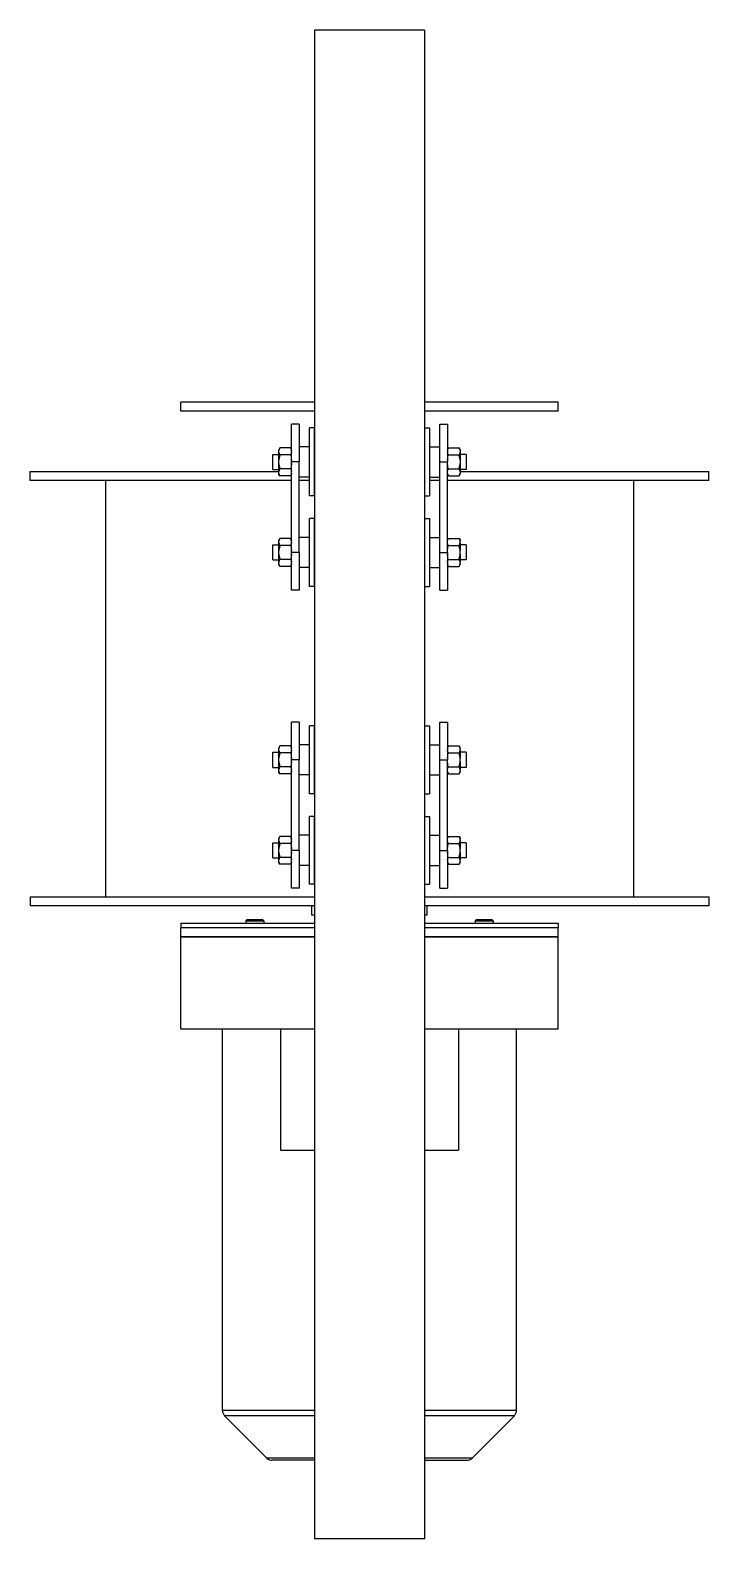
# Model space of a CAD drawing. Extents: x -8712 to 1826, y -2785 to 399.
# Drawn here: x -3389 to -2939, y -1346 to -346 of the extents above; entities that cross this region are included whole.
import ezdxf

# ---------------------------------------------------------------- set-up
doc = ezdxf.new("R2010")
doc.units = 0
doc.layers.get('0').update_dxf_attribs({"linetype": 'CONTINUOUS'})

msp = doc.modelspace()

# ---------------------------------------------------------------- linework, layer by layer
at = {"color": 1}
for p, q in [((-3127.52299, -345.718568), (-3200.52299, -345.718568)), ((-3200.52299, -345.718568), (-3200.52299, -1345.718568)), ((-3127.52299, -345.718568), (-3127.52299, -1345.718568)), ((-3200.52299, -592.187649), (-3289.02299, -592.187649)), ((-3289.02299, -598.187649), (-3289.02299, -592.187649)), ((-3200.52299, -598.187649), (-3289.02299, -598.187649)), ((-3039.02299, -592.187649), (-3127.52299, -592.187649)), ((-3039.02299, -598.187649), (-3127.52299, -598.187649)), ((-3039.02299, -598.187649), (-3039.02299, -592.187649)), ((-3210.718519, -606.907326), (-3215.718519, -606.907326)), ((-3215.718519, -631.907326), (-3215.718519, -606.907326)), ((-3210.718519, -606.907326), (-3210.718519, -631.907326)), ((-3200.718519, -609.407326), (-3203.718519, -609.407326)), ((-3203.718519, -631.907326), (-3203.718519, -609.407326)), ((-3200.718519, -609.407326), (-3200.718519, -654.407326)), ((-3127.327462, -609.407326), (-3124.327462, -609.407326)), ((-3127.327462, -631.907326), (-3127.327462, -609.407326)), ((-3124.327462, -609.407326), (-3124.327462, -654.407326)), ((-3117.327462, -606.907326), (-3112.327462, -606.907326)), ((-3117.327462, -631.907326), (-3117.327462, -606.907326)), ((-3112.327462, -606.907326), (-3112.327462, -631.907326)), ((-3200.52299, -614.907326), (-3200.718519, -614.907326)), ((-3127.52299, -614.907326), (-3127.327462, -614.907326)), ((-3228.208995, -626.907326), (-3224.118519, -626.907326)), ((-3228.208995, -636.907326), (-3228.208995, -626.907326)), ((-3224.040791, -624.046416), (-3224.118521, -624.412033)), ((-3224.118521, -625.546215), (-3224.102178, -625.639536)), ((-3223.450169, -622.66971), (-3224.118519, -623.827326)), ((-3224.118519, -624.412025), (-3224.118519, -623.827326)), ((-3224.118519, -625.546212), (-3224.118519, -624.412034)), ((-3224.118519, -630.77313), (-3224.118519, -625.546221)), ((-3224.102178, -625.639536), (-3224.001773, -626.050921)), ((-3223.95692, -629.480556), (-3224.074205, -630.316021)), ((-3223.905945, -623.621466), (-3224.040791, -624.046416)), ((-3224.001773, -626.050921), (-3223.848462, -626.4847)), ((-3223.784116, -628.593579), (-3223.95692, -629.480556)), ((-3223.712535, -623.166429), (-3223.905945, -623.621466)), ((-3223.848462, -626.4847), (-3223.633339, -626.95145)), ((-3223.546004, -627.630971), (-3223.784116, -628.593579)), ((-3223.450169, -622.66971), (-3223.712535, -623.166429)), ((-3223.633339, -626.95145), (-3223.450169, -627.288052)), ((-3223.450169, -627.288052), (-3223.546004, -627.630971)), ((-3216.386869, -622.669722), (-3223.450169, -622.669722)), ((-3216.386869, -627.288524), (-3223.450169, -627.288524)), ((-3215.718519, -623.827326), (-3216.386869, -622.66971)), ((-3216.386869, -622.66971), (-3216.124503, -623.166429)), ((-3216.203699, -626.95145), (-3216.386869, -627.288052)), ((-3216.386869, -627.288052), (-3216.291034, -627.630971)), ((-3216.291034, -627.630971), (-3216.052921, -628.593579)), ((-3215.988576, -626.4847), (-3216.203699, -626.95145)), ((-3216.124503, -623.166429), (-3215.931093, -623.621466)), ((-3216.052921, -628.593579), (-3215.880118, -629.480556)), ((-3215.835265, -626.050921), (-3215.988576, -626.4847)), ((-3215.931093, -623.621466), (-3215.796246, -624.046416)), ((-3215.880118, -629.480556), (-3215.762833, -630.316021)), ((-3215.73486, -625.639536), (-3215.835265, -626.050921)), ((-3215.796246, -624.046416), (-3215.718517, -624.412033)), ((-3215.718517, -625.546215), (-3215.73486, -625.639536)), ((-3203.718519, -621.907326), (-3210.718519, -621.907326)), ((-3124.327462, -621.907326), (-3117.327462, -621.907326)), ((-3112.327463, -624.412033), (-3112.249734, -624.046416)), ((-3112.311121, -625.639534), (-3112.327463, -625.546215)), ((-3112.327462, -623.827326), (-3111.659112, -622.66971)), ((-3112.210715, -626.050922), (-3112.311121, -625.639534)), ((-3112.283147, -630.316021), (-3112.165862, -629.480552)), ((-3112.249734, -624.046416), (-3112.114888, -623.621466)), ((-3112.057405, -626.4847), (-3112.210715, -626.050922)), ((-3112.165862, -629.480552), (-3111.99306, -628.593584)), ((-3112.114888, -623.621466), (-3111.921478, -623.166429)), ((-3111.842282, -626.95145), (-3112.057405, -626.4847)), ((-3111.99306, -628.593584), (-3111.754947, -627.630971)), ((-3111.921478, -623.166429), (-3111.659112, -622.66971)), ((-3111.659112, -627.288052), (-3111.842282, -626.95145)), ((-3111.754947, -627.630971), (-3111.659112, -627.288052)), ((-3111.659112, -622.66971), (-3111.659112, -622.66971)), ((-3111.659112, -622.669722), (-3104.595811, -622.669722)), ((-3111.659112, -627.288524), (-3104.595811, -627.288524)), ((-3104.595811, -622.66971), (-3103.927462, -623.827326)), ((-3104.333445, -623.166429), (-3104.595811, -622.66971)), ((-3104.595811, -622.66971), (-3104.595811, -622.66971)), ((-3104.595811, -627.288052), (-3104.412642, -626.95145)), ((-3104.499977, -627.630971), (-3104.595811, -627.288052)), ((-3104.261863, -628.593584), (-3104.499977, -627.630971)), ((-3104.412642, -626.95145), (-3104.197518, -626.4847)), ((-3104.140036, -623.621466), (-3104.333445, -623.166429)), ((-3104.089061, -629.480552), (-3104.261863, -628.593584)), ((-3104.197518, -626.4847), (-3104.044208, -626.050922)), ((-3104.005189, -624.046416), (-3104.140036, -623.621466)), ((-3103.971776, -630.316021), (-3104.089061, -629.480552)), ((-3104.044208, -626.050922), (-3103.943802, -625.639534)), ((-3103.92746, -624.412033), (-3104.005189, -624.046416)), ((-3103.943802, -625.639534), (-3103.92746, -625.546215)), ((-3103.927462, -623.827326), (-3103.927462, -624.412025)), ((-3103.927462, -624.412034), (-3103.927462, -625.546212)), ((-3103.927462, -625.546221), (-3103.927462, -630.77313)), ((-3099.836986, -626.907326), (-3103.927462, -626.907326)), ((-3099.836986, -626.907326), (-3099.836986, -631.907326)), ((-3389.02299, -644.187649), (-3389.02299, -638.187649)), ((-3389.02299, -644.187649), (-3389.02299, -638.187649)), ((-3389.02299, -638.187649), (-3224.118519, -638.187649)), ((-3228.208995, -636.907326), (-3224.118519, -636.907326)), ((-3224.102178, -638.175118), (-3224.118521, -638.268437)), ((-3224.118521, -639.402619), (-3224.040791, -639.768236)), ((-3224.074205, -630.316021), (-3224.118519, -630.77313)), ((-3224.118519, -633.041522), (-3224.118519, -630.77313)), ((-3224.118519, -633.041522), (-3224.074205, -633.498631)), ((-3224.118519, -638.268431), (-3224.118519, -633.041522)), ((-3224.118519, -639.402618), (-3224.118519, -638.268441)), ((-3224.118519, -639.987326), (-3224.118519, -639.402627)), ((-3223.450169, -641.144942), (-3224.118519, -639.987326)), ((-3224.001772, -637.76373), (-3224.102178, -638.175118)), ((-3224.074205, -633.498631), (-3223.956919, -634.3341)), ((-3224.040791, -639.768236), (-3223.905945, -640.193186)), ((-3223.848462, -637.329952), (-3224.001772, -637.76373)), ((-3223.956919, -634.3341), (-3223.784118, -635.221068)), ((-3223.633339, -636.863203), (-3223.848462, -637.329952)), ((-3223.784118, -635.221068), (-3223.546004, -636.183681)), ((-3223.450169, -636.5266), (-3223.633339, -636.863203)), ((-3223.546004, -636.183681), (-3223.450169, -636.5266)), ((-3216.386869, -636.526128), (-3223.450169, -636.526128)), ((-3216.291034, -636.183681), (-3216.386869, -636.5266)), ((-3216.386869, -636.5266), (-3216.203699, -636.863203)), ((-3215.718519, -639.987326), (-3216.386869, -641.144942)), ((-3216.05292, -635.221068), (-3216.291034, -636.183681)), ((-3216.203699, -636.863203), (-3215.988576, -637.329952)), ((-3215.880118, -634.3341), (-3216.05292, -635.221068)), ((-3215.988576, -637.329952), (-3215.835265, -637.76373)), ((-3215.796246, -639.768236), (-3215.931093, -640.193186)), ((-3215.762833, -633.498631), (-3215.880118, -634.3341)), ((-3215.835265, -637.76373), (-3215.734859, -638.175118)), ((-3215.718517, -639.402619), (-3215.796246, -639.768236)), ((-3215.762833, -630.316021), (-3215.718519, -630.77313)), ((-3215.718519, -633.041522), (-3215.762833, -633.498631)), ((-3215.734859, -638.175118), (-3215.718517, -638.268437)), ((-3215.718519, -691.907326), (-3215.718519, -631.907326)), ((-3210.718519, -631.907326), (-3215.718519, -631.907326)), ((-3210.718519, -691.907326), (-3210.718519, -631.907326)), ((-3203.718519, -654.407326), (-3203.718519, -631.907326)), ((-3127.327462, -654.407326), (-3127.327462, -631.907326)), ((-3117.327462, -691.907326), (-3117.327462, -631.907326)), ((-3117.327462, -631.907326), (-3112.327462, -631.907326)), ((-3112.327463, -638.268437), (-3112.311121, -638.175116)), ((-3112.249734, -639.768236), (-3112.327463, -639.402619)), ((-3112.327462, -630.77313), (-3112.283147, -630.316021)), ((-3112.327462, -691.907326), (-3112.327462, -631.907326)), ((-3112.283147, -633.498631), (-3112.327462, -633.041522)), ((-3112.327462, -639.987326), (-3111.659112, -641.144942)), ((-3112.311121, -638.175116), (-3112.210716, -637.763731)), ((-3112.165863, -634.334096), (-3112.283147, -633.498631)), ((-3112.114888, -640.193186), (-3112.249734, -639.768236)), ((-3112.210716, -637.763731), (-3112.057405, -637.329952)), ((-3111.993059, -635.221073), (-3112.165863, -634.334096)), ((-3112.057405, -637.329952), (-3111.842282, -636.863203)), ((-3111.754947, -636.183681), (-3111.993059, -635.221073)), ((-3111.842282, -636.863203), (-3111.659112, -636.5266)), ((-3111.659112, -636.5266), (-3111.754947, -636.183681)), ((-3111.659112, -636.526128), (-3104.595811, -636.526128)), ((-3104.595811, -636.5266), (-3104.499977, -636.183681)), ((-3104.412642, -636.863203), (-3104.595811, -636.5266)), ((-3104.595811, -641.144942), (-3103.927462, -639.987326)), ((-3104.499977, -636.183681), (-3104.261864, -635.221073)), ((-3104.197518, -637.329952), (-3104.412642, -636.863203)), ((-3104.261864, -635.221073), (-3104.089061, -634.334096)), ((-3104.044208, -637.763731), (-3104.197518, -637.329952)), ((-3104.140036, -640.193186), (-3104.005189, -639.768236)), ((-3104.089061, -634.334096), (-3103.971776, -633.498631)), ((-3103.943803, -638.175116), (-3104.044208, -637.763731)), ((-3104.005189, -639.768236), (-3103.92746, -639.402619)), ((-3103.927462, -630.77313), (-3103.971776, -630.316021)), ((-3103.971776, -633.498631), (-3103.927462, -633.041522)), ((-3103.92746, -638.268437), (-3103.943803, -638.175116)), ((-3103.927462, -630.77313), (-3103.927462, -633.041522)), ((-3103.927462, -633.041522), (-3103.927462, -638.268431)), ((-3099.836986, -636.907326), (-3103.927462, -636.907326)), ((-3103.927462, -638.268441), (-3103.927462, -639.402618)), ((-3103.927462, -639.402627), (-3103.927462, -639.987326)), ((-3103.927461, -638.187649), (-2939.02299, -638.187649)), ((-3099.836986, -631.907326), (-3099.836986, -636.907326)), ((-2939.02299, -644.187649), (-2939.02299, -638.187649)), ((-2939.02299, -644.187649), (-2939.02299, -638.187649)), ((-3215.718519, -644.187649), (-3389.02299, -644.187649)), ((-3339.02299, -644.187649), (-3339.02299, -920.081986)), ((-3223.905945, -640.193186), (-3223.712535, -640.648223)), ((-3223.712535, -640.648223), (-3223.450169, -641.144942)), ((-3216.386869, -641.14493), (-3223.450169, -641.14493)), ((-3223.450169, -641.144942), (-3223.450169, -641.144942)), ((-3216.124502, -640.648223), (-3216.386869, -641.144942)), ((-3216.386869, -641.144942), (-3216.386869, -641.144942)), ((-3215.931093, -640.193186), (-3216.124502, -640.648223)), ((-3203.718519, -641.907326), (-3210.718519, -641.907326)), ((-3203.718519, -644.187649), (-3210.718519, -644.187649)), ((-3200.52299, -648.907326), (-3200.718519, -648.907326)), ((-3127.52299, -648.907326), (-3127.327462, -648.907326)), ((-3124.327462, -641.907326), (-3117.327462, -641.907326)), ((-3117.327462, -644.187649), (-3124.327462, -644.187649)), ((-2939.02299, -644.187649), (-3112.327462, -644.187649)), ((-3111.921478, -640.648223), (-3112.114888, -640.193186)), ((-3111.659112, -641.144942), (-3111.921478, -640.648223)), ((-3111.659112, -641.14493), (-3104.595811, -641.14493)), ((-3104.595811, -641.144942), (-3104.333446, -640.648223)), ((-3104.333446, -640.648223), (-3104.140036, -640.193186)), ((-2989.02299, -644.187649), (-2989.02299, -920.081986)), ((-3200.718519, -654.407326), (-3203.718519, -654.407326)), ((-3127.327462, -654.407326), (-3124.327462, -654.407326)), ((-3200.718519, -669.407326), (-3203.718519, -669.407326)), ((-3203.718519, -691.907326), (-3203.718519, -669.407326)), ((-3200.718519, -669.407326), (-3200.718519, -714.407326)), ((-3127.327462, -669.407326), (-3124.327462, -669.407326)), ((-3127.327462, -691.907326), (-3127.327462, -669.407326)), ((-3124.327462, -669.407326), (-3124.327462, -714.407326)), ((-3200.52299, -674.907326), (-3200.718519, -674.907326)), ((-3127.52299, -674.907326), (-3127.327462, -674.907326)), ((-3228.208995, -686.907326), (-3224.118519, -686.907326)), ((-3228.208995, -696.907326), (-3228.208995, -686.907326)), ((-3224.040791, -684.046416), (-3224.118521, -684.412033)), ((-3224.118521, -685.546215), (-3224.102178, -685.639536)), ((-3223.450169, -682.66971), (-3224.118519, -683.827326)), ((-3224.118519, -684.412025), (-3224.118519, -683.827326)), ((-3224.118519, -685.546212), (-3224.118519, -684.412034)), ((-3224.118519, -690.77313), (-3224.118519, -685.546221)), ((-3224.102178, -685.639536), (-3224.001773, -686.050921)), ((-3223.95692, -689.480556), (-3224.074205, -690.316021)), ((-3223.905945, -683.621466), (-3224.040791, -684.046416)), ((-3224.001773, -686.050921), (-3223.848462, -686.4847)), ((-3223.784116, -688.593579), (-3223.95692, -689.480556)), ((-3223.712535, -683.166429), (-3223.905945, -683.621466)), ((-3223.848462, -686.4847), (-3223.633339, -686.95145)), ((-3223.546004, -687.630971), (-3223.784116, -688.593579)), ((-3223.450169, -682.66971), (-3223.712535, -683.166429)), ((-3223.633339, -686.95145), (-3223.450169, -687.288052)), ((-3223.450169, -687.288052), (-3223.546004, -687.630971)), ((-3216.386869, -682.669722), (-3223.450169, -682.669722)), ((-3216.386869, -687.288524), (-3223.450169, -687.288524)), ((-3215.718519, -683.827326), (-3216.386869, -682.66971)), ((-3216.386869, -682.66971), (-3216.124503, -683.166429)), ((-3216.203699, -686.95145), (-3216.386869, -687.288052)), ((-3216.386869, -687.288052), (-3216.291034, -687.630971)), ((-3216.291034, -687.630971), (-3216.052921, -688.593579)), ((-3215.988576, -686.4847), (-3216.203699, -686.95145)), ((-3216.124503, -683.166429), (-3215.931093, -683.621466)), ((-3216.052921, -688.593579), (-3215.880118, -689.480556)), ((-3215.835265, -686.050921), (-3215.988576, -686.4847)), ((-3215.931093, -683.621466), (-3215.796246, -684.046416)), ((-3215.880118, -689.480556), (-3215.762833, -690.316021)), ((-3215.73486, -685.639536), (-3215.835265, -686.050921)), ((-3215.796246, -684.046416), (-3215.718517, -684.412033)), ((-3215.718517, -685.546215), (-3215.73486, -685.639536)), ((-3203.718519, -681.907326), (-3210.718519, -681.907326)), ((-3124.327462, -681.907326), (-3117.327462, -681.907326)), ((-3112.327463, -684.412033), (-3112.249734, -684.046416)), ((-3112.311121, -685.639534), (-3112.327463, -685.546215)), ((-3112.327462, -683.827326), (-3111.659112, -682.66971)), ((-3112.210715, -686.050922), (-3112.311121, -685.639534)), ((-3112.283147, -690.316021), (-3112.165862, -689.480552)), ((-3112.249734, -684.046416), (-3112.114888, -683.621466)), ((-3112.057405, -686.4847), (-3112.210715, -686.050922)), ((-3112.165862, -689.480552), (-3111.99306, -688.593584)), ((-3112.114888, -683.621466), (-3111.921478, -683.166429)), ((-3111.842282, -686.95145), (-3112.057405, -686.4847)), ((-3111.99306, -688.593584), (-3111.754947, -687.630971)), ((-3111.921478, -683.166429), (-3111.659112, -682.66971)), ((-3111.659112, -687.288052), (-3111.842282, -686.95145)), ((-3111.754947, -687.630971), (-3111.659112, -687.288052)), ((-3111.659112, -682.669722), (-3104.595811, -682.669722)), ((-3111.659112, -687.288524), (-3104.595811, -687.288524)), ((-3104.595811, -682.66971), (-3103.927462, -683.827326)), ((-3104.333446, -683.166429), (-3104.595811, -682.66971)), ((-3104.595811, -687.288052), (-3104.412642, -686.95145)), ((-3104.499977, -687.630971), (-3104.595811, -687.288052)), ((-3104.261863, -688.593584), (-3104.499977, -687.630971)), ((-3104.412642, -686.95145), (-3104.197518, -686.4847)), ((-3104.140036, -683.621466), (-3104.333446, -683.166429)), ((-3104.089061, -689.480552), (-3104.261863, -688.593584)), ((-3104.197518, -686.4847), (-3104.044208, -686.050922)), ((-3104.005189, -684.046416), (-3104.140036, -683.621466)), ((-3103.971776, -690.316021), (-3104.089061, -689.480552)), ((-3104.044208, -686.050922), (-3103.943802, -685.639534)), ((-3103.92746, -684.412033), (-3104.005189, -684.046416)), ((-3103.943802, -685.639534), (-3103.92746, -685.546215)), ((-3103.927462, -683.827326), (-3103.927462, -684.412025)), ((-3103.927462, -685.546212), (-3103.927462, -684.412034)), ((-3103.927462, -685.546221), (-3103.927462, -690.77313)), ((-3099.836986, -686.907326), (-3103.927462, -686.907326)), ((-3099.836986, -686.907326), (-3099.836986, -691.907326)), ((-3228.208995, -696.907326), (-3224.118519, -696.907326)), ((-3224.102178, -698.175118), (-3224.118521, -698.268437)), ((-3224.118521, -699.402619), (-3224.040791, -699.768236)), ((-3224.074205, -690.316021), (-3224.118519, -690.77313)), ((-3224.118519, -693.041522), (-3224.118519, -690.77313)), ((-3224.118519, -693.041522), (-3224.074205, -693.498631)), ((-3224.118519, -698.268431), (-3224.118519, -693.041522)), ((-3224.118519, -699.402618), (-3224.118519, -698.268441)), ((-3224.118519, -699.987326), (-3224.118519, -699.402627)), ((-3223.450169, -701.144942), (-3224.118519, -699.987326)), ((-3224.001772, -697.76373), (-3224.102178, -698.175118)), ((-3224.074205, -693.498631), (-3223.956919, -694.3341)), ((-3224.040791, -699.768236), (-3223.905945, -700.193186)), ((-3223.848462, -697.329952), (-3224.001772, -697.76373)), ((-3223.956919, -694.3341), (-3223.784118, -695.221068)), ((-3223.633339, -696.863203), (-3223.848462, -697.329952)), ((-3223.784118, -695.221068), (-3223.546004, -696.183681)), ((-3223.450169, -696.5266), (-3223.633339, -696.863203)), ((-3223.546004, -696.183681), (-3223.450169, -696.5266)), ((-3216.386869, -696.526128), (-3223.450169, -696.526128)), ((-3216.291034, -696.183681), (-3216.386869, -696.5266)), ((-3216.386869, -696.5266), (-3216.203699, -696.863203)), ((-3215.718519, -699.987326), (-3216.386869, -701.144942)), ((-3216.05292, -695.221068), (-3216.291034, -696.183681)), ((-3216.203699, -696.863203), (-3215.988576, -697.329952)), ((-3215.880118, -694.3341), (-3216.05292, -695.221068)), ((-3215.988576, -697.329952), (-3215.835265, -697.76373)), ((-3215.796246, -699.768236), (-3215.931093, -700.193186)), ((-3215.762833, -693.498631), (-3215.880118, -694.3341)), ((-3215.835265, -697.76373), (-3215.734859, -698.175118)), ((-3215.718517, -699.402619), (-3215.796246, -699.768236)), ((-3215.762833, -690.316021), (-3215.718519, -690.77313)), ((-3215.718519, -693.041522), (-3215.762833, -693.498631)), ((-3215.734859, -698.175118), (-3215.718517, -698.268437)), ((-3215.718519, -716.907326), (-3215.718519, -691.907326)), ((-3210.718519, -691.907326), (-3215.718519, -691.907326)), ((-3210.718519, -691.907326), (-3210.718519, -716.907326)), ((-3203.718519, -714.407326), (-3203.718519, -691.907326)), ((-3127.327462, -714.407326), (-3127.327462, -691.907326)), ((-3117.327462, -716.907326), (-3117.327462, -691.907326)), ((-3117.327462, -691.907326), (-3112.327462, -691.907326)), ((-3112.327463, -698.268437), (-3112.311121, -698.175116)), ((-3112.249734, -699.768236), (-3112.327463, -699.402619)), ((-3112.327462, -690.77313), (-3112.283147, -690.316021)), ((-3112.327462, -691.907326), (-3112.327462, -716.907326)), ((-3112.283147, -693.498631), (-3112.327462, -693.041522)), ((-3112.327462, -699.987326), (-3111.659112, -701.144942)), ((-3112.311121, -698.175116), (-3112.210716, -697.763731)), ((-3112.165863, -694.334096), (-3112.283147, -693.498631)), ((-3112.114888, -700.193186), (-3112.249734, -699.768236)), ((-3112.210716, -697.763731), (-3112.057405, -697.329952)), ((-3111.993059, -695.221073), (-3112.165863, -694.334096)), ((-3112.057405, -697.329952), (-3111.842282, -696.863203)), ((-3111.754947, -696.183681), (-3111.993059, -695.221073)), ((-3111.842282, -696.863203), (-3111.659112, -696.5266)), ((-3111.659112, -696.5266), (-3111.754947, -696.183681)), ((-3111.659112, -696.526128), (-3104.595811, -696.526128)), ((-3104.595811, -696.5266), (-3104.499977, -696.183681)), ((-3104.412642, -696.863203), (-3104.595811, -696.5266)), ((-3104.595811, -701.144942), (-3103.927462, -699.987326)), ((-3104.499977, -696.183681), (-3104.261864, -695.221073)), ((-3104.197518, -697.329952), (-3104.412642, -696.863203)), ((-3104.261864, -695.221073), (-3104.089061, -694.334096)), ((-3104.044208, -697.763731), (-3104.197518, -697.329952)), ((-3104.140036, -700.193186), (-3104.005189, -699.768236)), ((-3104.089061, -694.334096), (-3103.971776, -693.498631)), ((-3103.943803, -698.175116), (-3104.044208, -697.763731)), ((-3104.005189, -699.768236), (-3103.92746, -699.402619)), ((-3103.927462, -690.77313), (-3103.971776, -690.316021)), ((-3103.971776, -693.498631), (-3103.927462, -693.041522)), ((-3103.92746, -698.268437), (-3103.943803, -698.175116)), ((-3103.927462, -693.041522), (-3103.927462, -690.77313)), ((-3103.927462, -693.041522), (-3103.927462, -698.268431)), ((-3099.836986, -696.907326), (-3103.927462, -696.907326)), ((-3103.927462, -699.402618), (-3103.927462, -698.268441)), ((-3103.927462, -699.402627), (-3103.927462, -699.987326)), ((-3099.836986, -691.907326), (-3099.836986, -696.907326)), ((-3223.905945, -700.193186), (-3223.712535, -700.648223)), ((-3223.712535, -700.648223), (-3223.450169, -701.144942)), ((-3216.386869, -701.14493), (-3223.450169, -701.14493)), ((-3223.450169, -701.144942), (-3223.450169, -701.144942)), ((-3216.124502, -700.648223), (-3216.386869, -701.144942)), ((-3216.386869, -701.144942), (-3216.386869, -701.144942)), ((-3215.931093, -700.193186), (-3216.124502, -700.648223)), ((-3203.718519, -701.907326), (-3210.718519, -701.907326)), ((-3200.52299, -708.907326), (-3200.718519, -708.907326)), ((-3127.52299, -708.907326), (-3127.327462, -708.907326)), ((-3124.327462, -701.907326), (-3117.327462, -701.907326)), ((-3111.921478, -700.648223), (-3112.114888, -700.193186)), ((-3111.659112, -701.144942), (-3111.921478, -700.648223)), ((-3111.659112, -701.14493), (-3104.595811, -701.14493)), ((-3111.659112, -701.144942), (-3111.659112, -701.144942)), ((-3104.595811, -701.144942), (-3104.333446, -700.648223)), ((-3104.595811, -701.144942), (-3104.595811, -701.144942)), ((-3104.333446, -700.648223), (-3104.140036, -700.193186)), ((-3210.718519, -716.907326), (-3215.718519, -716.907326)), ((-3200.718519, -714.407326), (-3203.718519, -714.407326)), ((-3127.327462, -714.407326), (-3124.327462, -714.407326)), ((-3117.327462, -716.907326), (-3112.327462, -716.907326)), ((-3210.718519, -804.386355), (-3215.718519, -804.386355)), ((-3215.718519, -829.386355), (-3215.718519, -804.386355)), ((-3210.718519, -804.386355), (-3210.718519, -829.386355)), ((-3200.718519, -806.886355), (-3203.718519, -806.886355)), ((-3203.718519, -829.386355), (-3203.718519, -806.886355)), ((-3200.718519, -806.886355), (-3200.718519, -851.886355)), ((-3127.327462, -806.886355), (-3124.327462, -806.886355)), ((-3127.327462, -829.386355), (-3127.327462, -806.886355)), ((-3124.327462, -806.886355), (-3124.327462, -851.886355)), ((-3117.327462, -804.386355), (-3112.327462, -804.386355)), ((-3117.327462, -829.386355), (-3117.327462, -804.386355)), ((-3112.327462, -804.386355), (-3112.327462, -829.386355)), ((-3203.718519, -819.386355), (-3210.718519, -819.386355)), ((-3200.52299, -812.386355), (-3200.718519, -812.386355)), ((-3127.52299, -812.386355), (-3127.327462, -812.386355)), ((-3124.327462, -819.386355), (-3117.327462, -819.386355)), ((-3228.208995, -824.386355), (-3224.118519, -824.386355)), ((-3228.208995, -834.386355), (-3228.208995, -824.386355)), ((-3224.040791, -821.525445), (-3224.118521, -821.891062)), ((-3224.118521, -823.025244), (-3224.102178, -823.118565)), ((-3223.450169, -820.148739), (-3224.118519, -821.306355)), ((-3224.118519, -821.891054), (-3224.118519, -821.306355)), ((-3224.118519, -823.02524), (-3224.118519, -821.891063)), ((-3224.118519, -828.252159), (-3224.118519, -823.025249)), ((-3224.074205, -827.79505), (-3224.118519, -828.252159)), ((-3224.118519, -830.520551), (-3224.118519, -828.252159)), ((-3224.102178, -823.118565), (-3224.001773, -823.52995)), ((-3223.95692, -826.959585), (-3224.074205, -827.79505)), ((-3223.905945, -821.100495), (-3224.040791, -821.525445)), ((-3224.001773, -823.52995), (-3223.848462, -823.963729)), ((-3223.784116, -826.072608), (-3223.95692, -826.959585)), ((-3223.712535, -820.645457), (-3223.905945, -821.100495)), ((-3223.848462, -823.963729), (-3223.633339, -824.430478)), ((-3223.546004, -825.11), (-3223.784116, -826.072608)), ((-3223.450169, -820.148739), (-3223.712535, -820.645457)), ((-3223.633339, -824.430478), (-3223.450169, -824.767081)), ((-3223.450169, -824.767081), (-3223.546004, -825.11)), ((-3216.386869, -820.148751), (-3223.450169, -820.148751)), ((-3216.386869, -824.767553), (-3223.450169, -824.767553)), ((-3215.718519, -821.306355), (-3216.386869, -820.148739)), ((-3216.386869, -820.148739), (-3216.124503, -820.645457)), ((-3216.203699, -824.430478), (-3216.386869, -824.767081)), ((-3216.386869, -824.767081), (-3216.291034, -825.11)), ((-3216.291034, -825.11), (-3216.052921, -826.072608)), ((-3215.988576, -823.963729), (-3216.203699, -824.430478)), ((-3216.124503, -820.645457), (-3215.931093, -821.100495)), ((-3216.052921, -826.072608), (-3215.880118, -826.959585)), ((-3215.835265, -823.52995), (-3215.988576, -823.963729)), ((-3215.931093, -821.100495), (-3215.796246, -821.525445)), ((-3215.880118, -826.959585), (-3215.762833, -827.79505)), ((-3215.73486, -823.118565), (-3215.835265, -823.52995)), ((-3215.796246, -821.525445), (-3215.718517, -821.891062)), ((-3215.762833, -827.79505), (-3215.718519, -828.252159)), ((-3215.718517, -823.025244), (-3215.73486, -823.118565)), ((-3215.718519, -889.386355), (-3215.718519, -829.386355)), ((-3210.718519, -829.386355), (-3215.718519, -829.386355)), ((-3210.718519, -889.386355), (-3210.718519, -829.386355)), ((-3203.718519, -851.886355), (-3203.718519, -829.386355)), ((-3127.327462, -851.886355), (-3127.327462, -829.386355)), ((-3117.327462, -889.386355), (-3117.327462, -829.386355)), ((-3117.327462, -829.386355), (-3112.327462, -829.386355)), ((-3112.327463, -821.891062), (-3112.249734, -821.525445)), ((-3112.311121, -823.118563), (-3112.327463, -823.025244)), ((-3112.327462, -821.306355), (-3111.659112, -820.148739)), ((-3112.327462, -828.252159), (-3112.283147, -827.79505)), ((-3112.327462, -889.386355), (-3112.327462, -829.386355)), ((-3112.210715, -823.529951), (-3112.311121, -823.118563)), ((-3112.283147, -827.79505), (-3112.165862, -826.959581)), ((-3112.249734, -821.525445), (-3112.114888, -821.100495)), ((-3112.057405, -823.963729), (-3112.210715, -823.529951)), ((-3112.165862, -826.959581), (-3111.99306, -826.072613)), ((-3112.114888, -821.100495), (-3111.921478, -820.645457)), ((-3111.842282, -824.430478), (-3112.057405, -823.963729)), ((-3111.99306, -826.072613), (-3111.754947, -825.11)), ((-3111.921478, -820.645457), (-3111.659112, -820.148739)), ((-3111.659112, -824.767081), (-3111.842282, -824.430478)), ((-3111.754947, -825.11), (-3111.659112, -824.767081)), ((-3111.659112, -820.148751), (-3104.595811, -820.148751)), ((-3111.659112, -824.767553), (-3104.595811, -824.767553)), ((-3104.595811, -820.148739), (-3103.927462, -821.306355)), ((-3104.333446, -820.645457), (-3104.595811, -820.148739)), ((-3104.595811, -824.767081), (-3104.412642, -824.430478)), ((-3104.499977, -825.11), (-3104.595811, -824.767081)), ((-3104.261863, -826.072613), (-3104.499977, -825.11)), ((-3104.412642, -824.430478), (-3104.197518, -823.963729)), ((-3104.140036, -821.100495), (-3104.333446, -820.645457)), ((-3104.089061, -826.959581), (-3104.261863, -826.072613)), ((-3104.197518, -823.963729), (-3104.044208, -823.529951)), ((-3104.005189, -821.525445), (-3104.140036, -821.100495)), ((-3103.971776, -827.79505), (-3104.089061, -826.959581)), ((-3104.044208, -823.529951), (-3103.943802, -823.118563)), ((-3103.92746, -821.891062), (-3104.005189, -821.525445)), ((-3103.927462, -828.252159), (-3103.971776, -827.79505)), ((-3103.943802, -823.118563), (-3103.92746, -823.025244)), ((-3103.927462, -821.306355), (-3103.927462, -821.891054)), ((-3103.927462, -823.02524), (-3103.927462, -821.891063)), ((-3103.927462, -823.025249), (-3103.927462, -828.252159)), ((-3099.836986, -824.386355), (-3103.927462, -824.386355)), ((-3103.927462, -830.520551), (-3103.927462, -828.252159)), ((-3099.836986, -824.386355), (-3099.836986, -829.386355)), ((-3099.836986, -829.386355), (-3099.836986, -834.386355)), ((-3228.208995, -834.386355), (-3224.118519, -834.386355)), ((-3224.102178, -835.654147), (-3224.118521, -835.747466)), ((-3224.118521, -836.881648), (-3224.040791, -837.247265)), ((-3224.118519, -830.520551), (-3224.074205, -830.97766)), ((-3224.118519, -835.74746), (-3224.118519, -830.520551)), ((-3224.118519, -836.881647), (-3224.118519, -835.747469)), ((-3224.118519, -837.466355), (-3224.118519, -836.881656)), ((-3223.450169, -838.623971), (-3224.118519, -837.466355)), ((-3224.001772, -835.242759), (-3224.102178, -835.654147)), ((-3224.074205, -830.97766), (-3223.956919, -831.813129)), ((-3224.040791, -837.247265), (-3223.905945, -837.672215)), ((-3223.848462, -834.80898), (-3224.001772, -835.242759)), ((-3223.956919, -831.813129), (-3223.784118, -832.700097)), ((-3223.905945, -837.672215), (-3223.712535, -838.127252)), ((-3223.633339, -834.342231), (-3223.848462, -834.80898)), ((-3223.784118, -832.700097), (-3223.546004, -833.66271)), ((-3223.712535, -838.127252), (-3223.450169, -838.623971)), ((-3223.450169, -834.005629), (-3223.633339, -834.342231)), ((-3223.546004, -833.66271), (-3223.450169, -834.005629)), ((-3216.386869, -834.005157), (-3223.450169, -834.005157)), ((-3216.386869, -838.623959), (-3223.450169, -838.623959)), ((-3223.450169, -838.623971), (-3223.450169, -838.623971)), ((-3216.291034, -833.66271), (-3216.386869, -834.005629)), ((-3216.386869, -834.005629), (-3216.203699, -834.342231)), ((-3215.718519, -837.466355), (-3216.386869, -838.623971)), ((-3216.124502, -838.127252), (-3216.386869, -838.623971)), ((-3216.386869, -838.623971), (-3216.386869, -838.623971)), ((-3216.05292, -832.700097), (-3216.291034, -833.66271)), ((-3216.203699, -834.342231), (-3215.988576, -834.80898)), ((-3215.931093, -837.672215), (-3216.124502, -838.127252)), ((-3215.880118, -831.813129), (-3216.05292, -832.700097)), ((-3215.988576, -834.80898), (-3215.835265, -835.242759)), ((-3215.796246, -837.247265), (-3215.931093, -837.672215)), ((-3215.762833, -830.97766), (-3215.880118, -831.813129)), ((-3215.835265, -835.242759), (-3215.734859, -835.654147)), ((-3215.718517, -836.881648), (-3215.796246, -837.247265)), ((-3215.718519, -830.520551), (-3215.762833, -830.97766)), ((-3215.734859, -835.654147), (-3215.718517, -835.747466)), ((-3203.718519, -839.386355), (-3210.718519, -839.386355)), ((-3124.327462, -839.386355), (-3117.327462, -839.386355)), ((-3112.327463, -835.747466), (-3112.311121, -835.654145)), ((-3112.249734, -837.247265), (-3112.327463, -836.881648)), ((-3112.283147, -830.97766), (-3112.327462, -830.520551)), ((-3112.327462, -837.466355), (-3111.659112, -838.623971)), ((-3112.311121, -835.654145), (-3112.210716, -835.24276)), ((-3112.165863, -831.813124), (-3112.283147, -830.97766)), ((-3112.114888, -837.672215), (-3112.249734, -837.247265)), ((-3112.210716, -835.24276), (-3112.057405, -834.80898)), ((-3111.993059, -832.700102), (-3112.165863, -831.813124)), ((-3111.921478, -838.127252), (-3112.114888, -837.672215)), ((-3112.057405, -834.80898), (-3111.842282, -834.342231)), ((-3111.754947, -833.66271), (-3111.993059, -832.700102)), ((-3111.659112, -838.623971), (-3111.921478, -838.127252)), ((-3111.842282, -834.342231), (-3111.659112, -834.005629)), ((-3111.659112, -834.005629), (-3111.754947, -833.66271)), ((-3111.659112, -834.005157), (-3104.595811, -834.005157)), ((-3111.659112, -838.623959), (-3104.595811, -838.623959)), ((-3111.659112, -838.623971), (-3111.659112, -838.623971)), ((-3104.595811, -834.005629), (-3104.499977, -833.66271)), ((-3104.412642, -834.342231), (-3104.595811, -834.005629)), ((-3104.595811, -838.623971), (-3103.927462, -837.466355)), ((-3104.595811, -838.623971), (-3104.333446, -838.127252)), ((-3104.595811, -838.623971), (-3104.595811, -838.623971)), ((-3104.499977, -833.66271), (-3104.261864, -832.700102)), ((-3104.197518, -834.80898), (-3104.412642, -834.342231)), ((-3104.333446, -838.127252), (-3104.140036, -837.672215)), ((-3104.261864, -832.700102), (-3104.089061, -831.813124)), ((-3104.044208, -835.24276), (-3104.197518, -834.80898)), ((-3104.140036, -837.672215), (-3104.005189, -837.247265)), ((-3104.089061, -831.813124), (-3103.971776, -830.97766)), ((-3103.943803, -835.654145), (-3104.044208, -835.24276)), ((-3104.005189, -837.247265), (-3103.92746, -836.881648)), ((-3103.971776, -830.97766), (-3103.927462, -830.520551)), ((-3103.92746, -835.747466), (-3103.943803, -835.654145)), ((-3103.927462, -830.520551), (-3103.927462, -835.74746)), ((-3099.836986, -834.386355), (-3103.927462, -834.386355)), ((-3103.927462, -836.881647), (-3103.927462, -835.747469)), ((-3103.927462, -836.881656), (-3103.927462, -837.466355)), ((-3200.52299, -846.386355), (-3200.718519, -846.386355)), ((-3127.52299, -846.386355), (-3127.327462, -846.386355)), ((-3200.718519, -851.886355), (-3203.718519, -851.886355)), ((-3127.327462, -851.886355), (-3124.327462, -851.886355)), ((-3200.718519, -866.886355), (-3203.718519, -866.886355)), ((-3203.718519, -889.386355), (-3203.718519, -866.886355)), ((-3200.718519, -866.886355), (-3200.718519, -911.886355)), ((-3127.327462, -866.886355), (-3124.327462, -866.886355)), ((-3127.327462, -889.386355), (-3127.327462, -866.886355)), ((-3124.327462, -866.886355), (-3124.327462, -911.886355)), ((-3203.718519, -879.386355), (-3210.718519, -879.386355)), ((-3200.52299, -872.386355), (-3200.718519, -872.386355)), ((-3127.52299, -872.386355), (-3127.327462, -872.386355)), ((-3124.327462, -879.386355), (-3117.327462, -879.386355)), ((-3228.208995, -884.386355), (-3224.118519, -884.386355)), ((-3228.208995, -894.386355), (-3228.208995, -884.386355)), ((-3224.040791, -881.525445), (-3224.118521, -881.891062)), ((-3224.118521, -883.025244), (-3224.102178, -883.118565)), ((-3223.450169, -880.148739), (-3224.118519, -881.306355)), ((-3224.118519, -881.891054), (-3224.118519, -881.306355)), ((-3224.118519, -883.02524), (-3224.118519, -881.891063)), ((-3224.118519, -888.252159), (-3224.118519, -883.025249)), ((-3224.074205, -887.79505), (-3224.118519, -888.252159)), ((-3224.118519, -890.520551), (-3224.118519, -888.252159)), ((-3224.102178, -883.118565), (-3224.001773, -883.52995)), ((-3223.95692, -886.959585), (-3224.074205, -887.79505)), ((-3223.905945, -881.100495), (-3224.040791, -881.525445)), ((-3224.001773, -883.52995), (-3223.848462, -883.963729)), ((-3223.784116, -886.072608), (-3223.95692, -886.959585)), ((-3223.712535, -880.645457), (-3223.905945, -881.100495)), ((-3223.848462, -883.963729), (-3223.633339, -884.430478)), ((-3223.546004, -885.11), (-3223.784116, -886.072608)), ((-3223.450169, -880.148739), (-3223.712535, -880.645457)), ((-3223.633339, -884.430478), (-3223.450169, -884.767081)), ((-3223.450169, -884.767081), (-3223.546004, -885.11)), ((-3216.386869, -880.148751), (-3223.450169, -880.148751)), ((-3216.386869, -884.767553), (-3223.450169, -884.767553)), ((-3215.718519, -881.306355), (-3216.386869, -880.148739)), ((-3216.386869, -880.148739), (-3216.124503, -880.645457)), ((-3216.203699, -884.430478), (-3216.386869, -884.767081)), ((-3216.386869, -884.767081), (-3216.291034, -885.11)), ((-3216.291034, -885.11), (-3216.052921, -886.072608)), ((-3215.988576, -883.963729), (-3216.203699, -884.430478)), ((-3216.124503, -880.645457), (-3215.931093, -881.100495)), ((-3216.052921, -886.072608), (-3215.880118, -886.959585)), ((-3215.835265, -883.52995), (-3215.988576, -883.963729)), ((-3215.931093, -881.100495), (-3215.796246, -881.525445)), ((-3215.880118, -886.959585), (-3215.762833, -887.79505)), ((-3215.73486, -883.118565), (-3215.835265, -883.52995)), ((-3215.796246, -881.525445), (-3215.718517, -881.891062)), ((-3215.762833, -887.79505), (-3215.718519, -888.252159)), ((-3215.718517, -883.025244), (-3215.73486, -883.118565)), ((-3215.718519, -914.386355), (-3215.718519, -889.386355)), ((-3210.718519, -889.386355), (-3215.718519, -889.386355)), ((-3210.718519, -889.386355), (-3210.718519, -914.386355)), ((-3203.718519, -911.886355), (-3203.718519, -889.386355)), ((-3127.327462, -911.886355), (-3127.327462, -889.386355)), ((-3117.327462, -914.386355), (-3117.327462, -889.386355)), ((-3117.327462, -889.386355), (-3112.327462, -889.386355)), ((-3112.327463, -881.891062), (-3112.249734, -881.525445)), ((-3112.311121, -883.118563), (-3112.327463, -883.025244)), ((-3112.327462, -881.306355), (-3111.659112, -880.148739)), ((-3112.327462, -888.252159), (-3112.283147, -887.79505)), ((-3112.327462, -889.386355), (-3112.327462, -914.386355)), ((-3112.210715, -883.529951), (-3112.311121, -883.118563)), ((-3112.283147, -887.79505), (-3112.165862, -886.959581)), ((-3112.249734, -881.525445), (-3112.114888, -881.100495)), ((-3112.057405, -883.963729), (-3112.210715, -883.529951)), ((-3112.165862, -886.959581), (-3111.99306, -886.072613)), ((-3112.114888, -881.100495), (-3111.921478, -880.645457)), ((-3111.842282, -884.430478), (-3112.057405, -883.963729)), ((-3111.99306, -886.072613), (-3111.754947, -885.11)), ((-3111.921478, -880.645457), (-3111.659112, -880.148739)), ((-3111.659112, -884.767081), (-3111.842282, -884.430478)), ((-3111.754947, -885.11), (-3111.659112, -884.767081)), ((-3111.659112, -880.148751), (-3104.595811, -880.148751)), ((-3111.659112, -884.767553), (-3104.595811, -884.767553)), ((-3104.595811, -880.148739), (-3103.927462, -881.306355)), ((-3104.333446, -880.645457), (-3104.595811, -880.148739)), ((-3104.595811, -884.767081), (-3104.412642, -884.430478)), ((-3104.499977, -885.11), (-3104.595811, -884.767081)), ((-3104.261863, -886.072613), (-3104.499977, -885.11)), ((-3104.412642, -884.430478), (-3104.197518, -883.963729)), ((-3104.140036, -881.100495), (-3104.333446, -880.645457)), ((-3104.089061, -886.959581), (-3104.261863, -886.072613)), ((-3104.197518, -883.963729), (-3104.044208, -883.529951)), ((-3104.005189, -881.525445), (-3104.140036, -881.100495)), ((-3103.971776, -887.79505), (-3104.089061, -886.959581)), ((-3104.044208, -883.529951), (-3103.943802, -883.118563)), ((-3103.92746, -881.891062), (-3104.005189, -881.525445)), ((-3103.927462, -888.252159), (-3103.971776, -887.79505)), ((-3103.943802, -883.118563), (-3103.92746, -883.025244)), ((-3103.927462, -881.306355), (-3103.927462, -881.891054)), ((-3103.927462, -883.02524), (-3103.927462, -881.891063)), ((-3103.927462, -883.025249), (-3103.927462, -888.252159)), ((-3099.836986, -884.386355), (-3103.927462, -884.386355)), ((-3103.927462, -890.520551), (-3103.927462, -888.252159)), ((-3099.836986, -884.386355), (-3099.836986, -889.386355)), ((-3099.836986, -889.386355), (-3099.836986, -894.386355)), ((-3228.208995, -894.386355), (-3224.118519, -894.386355)), ((-3224.102178, -895.654147), (-3224.118521, -895.747466)), ((-3224.118521, -896.881648), (-3224.040791, -897.247265)), ((-3224.118519, -890.520551), (-3224.074205, -890.97766)), ((-3224.118519, -895.74746), (-3224.118519, -890.520551)), ((-3224.118519, -896.881647), (-3224.118519, -895.747469)), ((-3224.118519, -897.466355), (-3224.118519, -896.881656)), ((-3223.450169, -898.623971), (-3224.118519, -897.466355)), ((-3224.001772, -895.242759), (-3224.102178, -895.654147)), ((-3224.074205, -890.97766), (-3223.956919, -891.813129)), ((-3224.040791, -897.247265), (-3223.905945, -897.672215)), ((-3223.848462, -894.80898), (-3224.001772, -895.242759)), ((-3223.956919, -891.813129), (-3223.784118, -892.700097)), ((-3223.905945, -897.672215), (-3223.712535, -898.127252)), ((-3223.633339, -894.342231), (-3223.848462, -894.80898)), ((-3223.784118, -892.700097), (-3223.546004, -893.66271)), ((-3223.712535, -898.127252), (-3223.450169, -898.623971)), ((-3223.450169, -894.005629), (-3223.633339, -894.342231)), ((-3223.546004, -893.66271), (-3223.450169, -894.005629)), ((-3216.386869, -894.005157), (-3223.450169, -894.005157)), ((-3216.386869, -898.623959), (-3223.450169, -898.623959)), ((-3223.450169, -898.623971), (-3223.450169, -898.623971)), ((-3216.291034, -893.66271), (-3216.386869, -894.005629)), ((-3216.386869, -894.005629), (-3216.203699, -894.342231)), ((-3215.718519, -897.466355), (-3216.386869, -898.623971)), ((-3216.124502, -898.127252), (-3216.386869, -898.623971)), ((-3216.386869, -898.623971), (-3216.386869, -898.623971)), ((-3216.05292, -892.700097), (-3216.291034, -893.66271)), ((-3216.203699, -894.342231), (-3215.988576, -894.80898)), ((-3215.931093, -897.672215), (-3216.124502, -898.127252)), ((-3215.880118, -891.813129), (-3216.05292, -892.700097)), ((-3215.988576, -894.80898), (-3215.835265, -895.242759)), ((-3215.796246, -897.247265), (-3215.931093, -897.672215)), ((-3215.762833, -890.97766), (-3215.880118, -891.813129)), ((-3215.835265, -895.242759), (-3215.734859, -895.654147)), ((-3215.718517, -896.881648), (-3215.796246, -897.247265)), ((-3215.718519, -890.520551), (-3215.762833, -890.97766)), ((-3215.734859, -895.654147), (-3215.718517, -895.747466)), ((-3203.718519, -899.386355), (-3210.718519, -899.386355)), ((-3124.327462, -899.386355), (-3117.327462, -899.386355)), ((-3112.327463, -895.747466), (-3112.311121, -895.654145)), ((-3112.249734, -897.247265), (-3112.327463, -896.881648)), ((-3112.283147, -890.97766), (-3112.327462, -890.520551)), ((-3112.327462, -897.466355), (-3111.659112, -898.623971)), ((-3112.311121, -895.654145), (-3112.210716, -895.24276)), ((-3112.165863, -891.813124), (-3112.283147, -890.97766)), ((-3112.114888, -897.672215), (-3112.249734, -897.247265)), ((-3112.210716, -895.24276), (-3112.057405, -894.80898)), ((-3111.993059, -892.700102), (-3112.165863, -891.813124)), ((-3111.921478, -898.127252), (-3112.114888, -897.672215)), ((-3112.057405, -894.80898), (-3111.842282, -894.342231)), ((-3111.754947, -893.66271), (-3111.993059, -892.700102)), ((-3111.659112, -898.623971), (-3111.921478, -898.127252)), ((-3111.842282, -894.342231), (-3111.659112, -894.005629)), ((-3111.659112, -894.005629), (-3111.754947, -893.66271)), ((-3111.659112, -894.005157), (-3104.595811, -894.005157)), ((-3111.659112, -898.623959), (-3104.595811, -898.623959)), ((-3111.659112, -898.623971), (-3111.659112, -898.623971)), ((-3104.595811, -894.005629), (-3104.499977, -893.66271)), ((-3104.412642, -894.342231), (-3104.595811, -894.005629)), ((-3104.595811, -898.623971), (-3103.927462, -897.466355)), ((-3104.595811, -898.623971), (-3104.333446, -898.127252)), ((-3104.595811, -898.623971), (-3104.595811, -898.623971)), ((-3104.499977, -893.66271), (-3104.261864, -892.700102)), ((-3104.197518, -894.80898), (-3104.412642, -894.342231)), ((-3104.333446, -898.127252), (-3104.140036, -897.672215)), ((-3104.261864, -892.700102), (-3104.089061, -891.813124)), ((-3104.044208, -895.24276), (-3104.197518, -894.80898)), ((-3104.140036, -897.672215), (-3104.005189, -897.247265)), ((-3104.089061, -891.813124), (-3103.971776, -890.97766)), ((-3103.943803, -895.654145), (-3104.044208, -895.24276)), ((-3104.005189, -897.247265), (-3103.92746, -896.881648)), ((-3103.971776, -890.97766), (-3103.927462, -890.520551)), ((-3103.92746, -895.747466), (-3103.943803, -895.654145)), ((-3103.927462, -890.520551), (-3103.927462, -895.74746)), ((-3099.836986, -894.386355), (-3103.927462, -894.386355)), ((-3103.927462, -896.881647), (-3103.927462, -895.747469)), ((-3103.927462, -896.881656), (-3103.927462, -897.466355)), ((-3200.52299, -906.386355), (-3200.718519, -906.386355)), ((-3127.52299, -906.386355), (-3127.327462, -906.386355)), ((-3210.718519, -914.386355), (-3215.718519, -914.386355)), ((-3200.718519, -911.886355), (-3203.718519, -911.886355)), ((-3127.327462, -911.886355), (-3124.327462, -911.886355)), ((-3117.327462, -914.386355), (-3112.327462, -914.386355)), ((-3389.02299, -920.081986), (-3389.02299, -926.081986)), ((-3389.02299, -920.081986), (-3389.02299, -926.081986)), ((-3389.02299, -920.081986), (-3200.52299, -920.081986)), ((-3200.52299, -926.081986), (-3389.02299, -926.081986)), ((-3202.17299, -932.310697), (-3202.17299, -926.081986)), ((-3202.17299, -932.310697), (-3202.17299, -926.081986)), ((-3127.52299, -920.081986), (-2939.02299, -920.081986)), ((-2939.02299, -926.081986), (-3127.52299, -926.081986)), ((-3125.87299, -932.310697), (-3125.87299, -926.081986)), ((-3125.87299, -932.310697), (-3125.87299, -926.081986)), ((-2939.02299, -920.081986), (-2939.02299, -926.081986)), ((-2939.02299, -920.081986), (-2939.02299, -926.081986)), ((-3289.02299, -937.660595), (-3289.02299, -940.660595)), ((-3289.02299, -937.660595), (-3289.02299, -940.660595)), ((-3289.02299, -937.660595), (-3200.52299, -937.660595)), ((-3246.036969, -936.107695), (-3245.089869, -935.160595)), ((-3246.036969, -936.107695), (-3246.036969, -937.660595)), ((-3246.036969, -936.107695), (-3240.036969, -936.107695)), ((-3245.089869, -935.160595), (-3240.036969, -935.160595)), ((-3245.089869, -935.160595), (-3240.036969, -935.160595)), ((-3240.036969, -935.160595), (-3234.984069, -935.160595)), ((-3240.036969, -935.160595), (-3234.984069, -935.160595)), ((-3240.036969, -936.107695), (-3234.036969, -936.107695)), ((-3234.036969, -936.107695), (-3234.984069, -935.160595)), ((-3234.036969, -936.107695), (-3234.036969, -937.660595)), ((-3200.52299, -932.310697), (-3202.17299, -932.310697)), ((-3125.87299, -932.310697), (-3127.52299, -932.310697)), ((-3127.52299, -937.660595), (-3039.02299, -937.660595)), ((-3094.009011, -936.107695), (-3093.061911, -935.160595)), ((-3094.009011, -936.107695), (-3093.061911, -935.160595)), ((-3094.009011, -936.107695), (-3094.009011, -937.660595)), ((-3094.009011, -936.107695), (-3094.009011, -937.660595)), ((-3094.009011, -936.107695), (-3082.009011, -936.107695)), ((-3093.061911, -935.160595), (-3082.956111, -935.160595)), ((-3093.061911, -935.160595), (-3082.956111, -935.160595)), ((-3082.009011, -936.107695), (-3082.956111, -935.160595)), ((-3082.009011, -936.107695), (-3082.956111, -935.160595)), ((-3082.009011, -936.107695), (-3082.009011, -937.660595)), ((-3082.009011, -936.107695), (-3082.009011, -937.660595)), ((-3039.02299, -937.660595), (-3039.02299, -940.660595)), ((-3039.02299, -937.660595), (-3039.02299, -940.660595)), ((-3200.52299, -940.660595), (-3289.02299, -940.660595)), ((-3289.02299, -946.660595), (-3289.02299, -940.660595)), ((-3289.02299, -1007.660595), (-3289.02299, -946.660595)), ((-3289.02299, -946.660595), (-3200.52299, -946.660595)), ((-3200.52299, -946.660595), (-3289.02299, -946.660595)), ((-3039.02299, -940.660595), (-3127.52299, -940.660595)), ((-3127.52299, -946.660595), (-3039.02299, -946.660595)), ((-3039.02299, -946.660595), (-3127.52299, -946.660595)), ((-3039.02299, -946.660595), (-3039.02299, -940.660595)), ((-3039.02299, -1007.660595), (-3039.02299, -946.660595)), ((-3289.02299, -1007.660595), (-3200.52299, -1007.660595)), ((-3261.52299, -1260.589527), (-3261.52299, -1007.660595)), ((-3223.02299, -1007.660595), (-3223.02299, -1088.1854)), ((-3127.52299, -1007.660595), (-3039.02299, -1007.660595)), ((-3105.02299, -1007.660595), (-3105.02299, -1088.1854)), ((-3066.52299, -1260.589527), (-3066.52299, -1007.660595)), ((-3223.02299, -1088.1854), (-3200.52299, -1088.1854)), ((-3127.52299, -1088.1854), (-3105.02299, -1088.1854)), ((-3200.52299, -1260.589527), (-3261.52299, -1260.589527)), ((-3260.058524, -1264.125061), (-3231.987456, -1292.196129)), ((-3200.52299, -1264.125061), (-3260.058524, -1264.125061)), ((-3066.52299, -1260.589527), (-3127.52299, -1260.589527)), ((-3067.987456, -1264.125061), (-3127.52299, -1264.125061)), ((-3067.987456, -1264.125061), (-3096.058524, -1292.196129)), ((-3200.52299, -1292.196129), (-3231.987456, -1292.196129)), ((-3200.52299, -1293.660405), (-3228.495555, -1293.660405)), ((-3200.52299, -1293.660595), (-3228.451922, -1293.660595)), ((-3096.058524, -1292.196129), (-3127.52299, -1292.196129)), ((-3127.52299, -1293.660405), (-3099.550425, -1293.660405)), ((-3127.52299, -1293.660595), (-3099.594058, -1293.660595)), ((-3127.52299, -1345.718568), (-3200.52299, -1345.718568))]:
    msp.add_line(p, q, dxfattribs=at)
for centre, start, end in [((-3256.52299, -1260.589527), 180, 225), ((-3071.52299, -1260.589527), 315, 0), ((-3228.451922, -1288.660595), 225, 269.5), ((-3099.594058, -1288.660595), 270.5, 315)]:
    msp.add_arc(centre, 5, start, end, dxfattribs=at)

doc.saveas('drawing.dxf')
